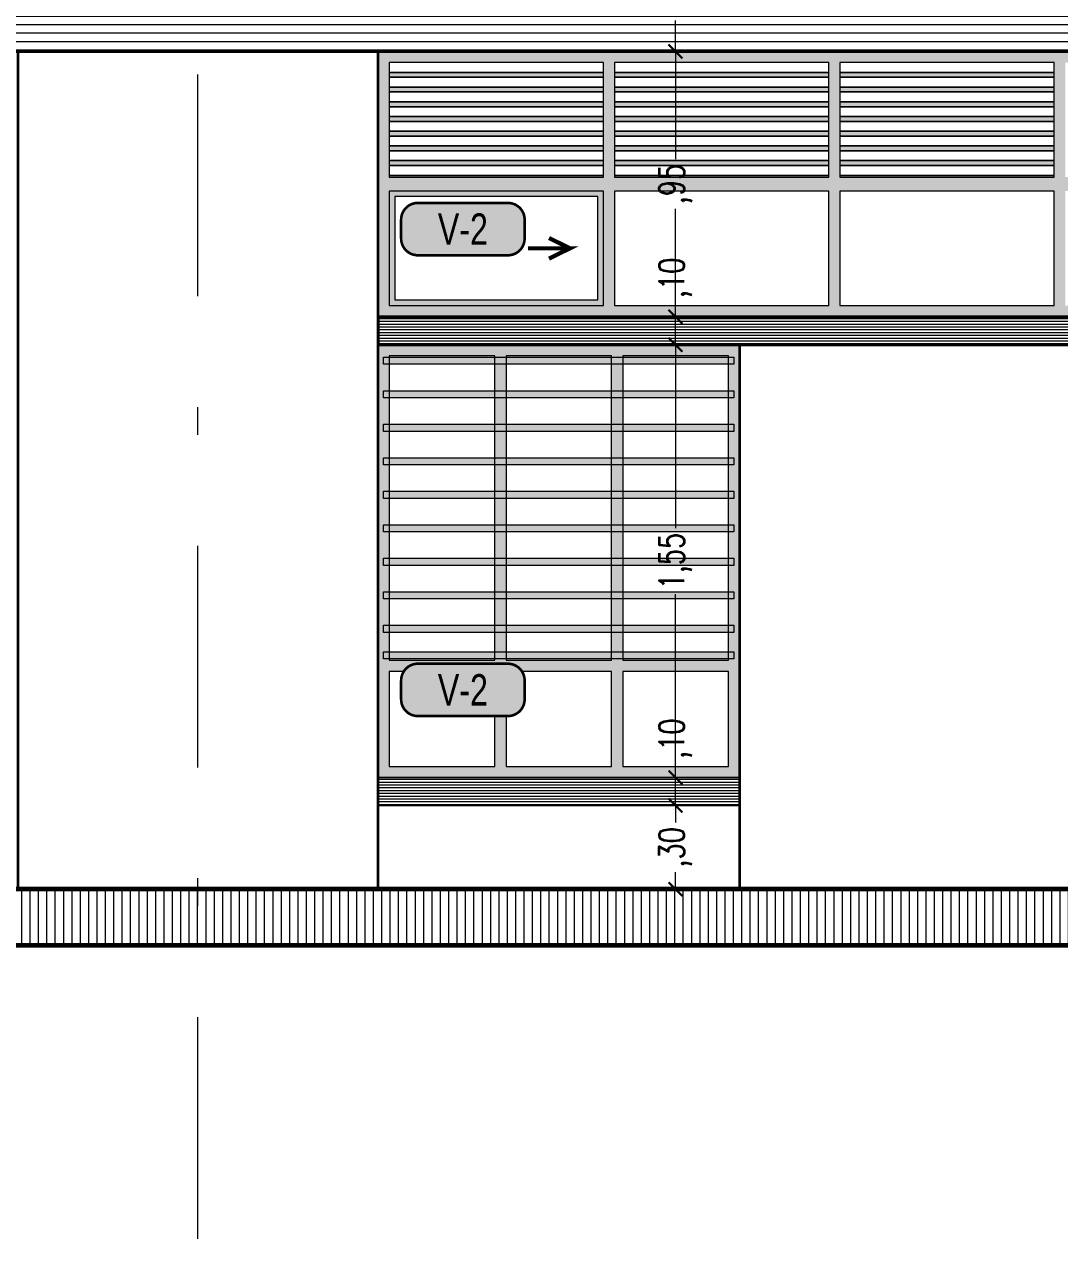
# Model space of a CAD drawing. Header units: millimetres. Extents: x 216 to 2687, y 57 to 1099.
# Drawn here: x 269.91 to 273.62, y 57.384 to 61.733 of the extents above; entities that cross this region are included whole.
import ezdxf
from ezdxf.enums import TextEntityAlignment as Align

# ---------------------------------------------------------------- set-up
doc = ezdxf.new("R2010")
doc.units = ezdxf.units.MM
doc.header["$LTSCALE"] = 0.5
doc.set_wipeout_variables(frame=1)
doc.header["$PDMODE"] = 35
doc.linetypes.add('DASHDOT2', pattern=[12.7, 6.35, -3.175, 0, -3.175])
for name, color, linetype, lineweight in [('A-COTAS', 7, 'Continuous', 9), ('A-EJES', 7, 'DASHDOT2', 9), ('A-PLAN', 7, 'Continuous', 60), ('A-PLAN-1', 2, 'Continuous', 35), ('A-PLAN-3', 146, 'Continuous', 5), ('A-PLAN-ACHU1', 105, 'Continuous', 9), ('A-PLAN-ACHU2', 146, 'Continuous', 0), ('A-PLAN-ACHU3', 250, 'Continuous', 0), ('A-TEXT-VENT', 2, 'Continuous', 9), ('A-VENT', 1, 'Continuous', 15), ('A-WIPEOUT', 255, 'Continuous', 0)]:
    doc.layers.add(name, color=color, linetype=linetype, lineweight=lineweight)
doc.styles.add('Cotas', font='romans.shx', dxfattribs={"width": 0.75})
doc.styles.add('ING_50', font='swisscl.ttf', dxfattribs={"height": 0.08})
doc.dimstyles.new("1-25'", dxfattribs={"dimtxt": 0.075, "dimasz": 0.05, "dimexe": 0.015, "dimexo": 0, "dimgap": 0.02, "dimtad": 0, "dimzin": 4, "dimtxsty": 'Cotas', "dimblk": 'ARCHTICK', "dimcen": 0.09, "dimclrd": 142, "dimclre": 2, "dimclrt": 2, "dimadec": 0, "dimazin": 0, "dimtfac": 1, "dimtmove": 0, "dimatfit": 3, "dimfxl": 0.1, "dimlwd": 13, "dimlwe": 9, "dimarcsym": 2})

# ---------------------------------------------------------------- blocks, each defined once
blk = doc.blocks.new('_ArchTick')
at = {"color": 0, "linetype": 'ByBlock', "const_width": 0.15}
blk.add_lwpolyline([(-0.5, -0.5), (0.5, 0.5)], dxfattribs=at)
blk = doc.blocks.new('*D433')
at = {"layer": 'A-COTAS', "color": 2, "linetype": 'DASHDOT2', "lineweight": 9, "transparency": 16777216}
for p, q in [((272.4726, 58.9354), (272.2281, 58.9354)), ((272.4726, 58.6354), (272.2281, 58.6354))]:
    blk.add_line(p, q, dxfattribs=at)
at = {"layer": 'A-COTAS', "color": 142, "linetype": 'Continuous', "lineweight": 13, "transparency": 16777216}
for p, q in [((272.2431, 58.9354), (272.2431, 58.8745)), ((272.2431, 58.6354), (272.2431, 58.6963))]:
    blk.add_line(p, q, dxfattribs=at)
at = {"layer": 'DEFPOINTS', "color": 0, "transparency": 16777216}
for p in [(272.2431, 58.9354), (272.4726, 58.9354), (272.4726, 58.6354)]:
    blk.add_point(p, dxfattribs=at)
at = {"layer": 'A-COTAS', "color": 142, "lineweight": 13, "transparency": 16777216, "xscale": 0.05, "yscale": 0.05, "zscale": 0.05}
for p, rotation in [((272.2431, 58.9354), 90), ((272.2431, 58.6354), 270)]:
    blk.add_blockref('_ArchTick', p, dxfattribs=dict(at, rotation=rotation))
at = {"layer": 'A-COTAS', "color": 2, "transparency": 16777216, "insert": (272.2431, 58.7854), "char_height": 0.09, "attachment_point": 5, "rotation": 90, "style": 'Cotas'}
blk.add_mtext(',30', dxfattribs=at)
blk = doc.blocks.new('*D434')
at = {"layer": 'A-COTAS', "color": 142, "linetype": 'Continuous', "lineweight": 13, "transparency": 16777216}
for p, q in [((272.2431, 59.0354), (272.2431, 59.0854)), ((272.2431, 58.9354), (272.2431, 59.0354))]:
    blk.add_line(p, q, dxfattribs=at)
at = {"layer": 'A-COTAS', "color": 2, "linetype": 'DASHDOT2', "lineweight": 9, "transparency": 16777216}
for p, q in [((272.2431, 59.0354), (272.2281, 59.0354)), ((272.4726, 58.9354), (272.2281, 58.9354))]:
    blk.add_line(p, q, dxfattribs=at)
at = {"layer": 'DEFPOINTS', "color": 0, "transparency": 16777216}
for p in [(272.2431, 59.0354), (272.2431, 59.0354), (272.4726, 58.9354)]:
    blk.add_point(p, dxfattribs=at)
at = {"layer": 'A-COTAS', "color": 142, "lineweight": 13, "transparency": 16777216, "xscale": 0.05, "yscale": 0.05, "zscale": 0.05}
for p, rotation in [((272.2431, 59.0354), 90), ((272.2431, 58.9354), 270)]:
    blk.add_blockref('_ArchTick', p, dxfattribs=dict(at, rotation=rotation))
at = {"layer": 'A-COTAS', "color": 2, "transparency": 16777216, "insert": (272.2431, 59.1745), "char_height": 0.09, "attachment_point": 5, "rotation": 90, "style": 'Cotas'}
blk.add_mtext(',10', dxfattribs=at)
blk = doc.blocks.new('*D435')
at = {"layer": 'A-COTAS', "color": 2, "linetype": 'DASHDOT2', "lineweight": 9, "transparency": 16777216}
for p, q in [((272.2431, 60.5854), (272.2281, 60.5854)), ((272.2431, 59.0354), (272.2281, 59.0354))]:
    blk.add_line(p, q, dxfattribs=at)
at = {"layer": 'A-COTAS', "color": 142, "linetype": 'Continuous', "lineweight": 13, "transparency": 16777216}
for p, q in [((272.2431, 60.5854), (272.2431, 59.9285)), ((272.2431, 59.0354), (272.2431, 59.6924))]:
    blk.add_line(p, q, dxfattribs=at)
at = {"layer": 'DEFPOINTS', "color": 0, "transparency": 16777216}
for p in [(272.2431, 60.5854), (272.2431, 60.5854), (272.2431, 59.0354)]:
    blk.add_point(p, dxfattribs=at)
at = {"layer": 'A-COTAS', "color": 142, "lineweight": 13, "transparency": 16777216, "xscale": 0.05, "yscale": 0.05, "zscale": 0.05}
for p, rotation in [((272.2431, 60.5854), 90), ((272.2431, 59.0354), 270)]:
    blk.add_blockref('_ArchTick', p, dxfattribs=dict(at, rotation=rotation))
at = {"layer": 'A-COTAS', "color": 2, "transparency": 16777216, "insert": (272.2431, 59.8104), "char_height": 0.09, "attachment_point": 5, "rotation": 90, "style": 'Cotas'}
blk.add_mtext('1,55', dxfattribs=at)
blk = doc.blocks.new('*D436')
at = {"layer": 'A-COTAS', "color": 142, "linetype": 'Continuous', "lineweight": 13, "transparency": 16777216}
for p, q in [((272.2431, 60.6854), (272.2431, 60.7354)), ((272.2431, 60.5854), (272.2431, 60.6854))]:
    blk.add_line(p, q, dxfattribs=at)
at = {"layer": 'A-COTAS', "color": 2, "linetype": 'DASHDOT2', "lineweight": 9, "transparency": 16777216}
for p, q in [((272.2431, 60.6854), (272.2281, 60.6854)), ((272.2431, 60.5854), (272.2281, 60.5854))]:
    blk.add_line(p, q, dxfattribs=at)
at = {"layer": 'DEFPOINTS', "color": 0, "transparency": 16777216}
for p in [(272.2431, 60.6854), (272.2431, 60.6854), (272.2431, 60.5854)]:
    blk.add_point(p, dxfattribs=at)
at = {"layer": 'A-COTAS', "color": 142, "lineweight": 13, "transparency": 16777216, "xscale": 0.05, "yscale": 0.05, "zscale": 0.05}
for p, rotation in [((272.2431, 60.6854), 90), ((272.2431, 60.5854), 270)]:
    blk.add_blockref('_ArchTick', p, dxfattribs=dict(at, rotation=rotation))
at = {"layer": 'A-COTAS', "color": 2, "transparency": 16777216, "insert": (272.2431, 60.8245), "char_height": 0.09, "attachment_point": 5, "rotation": 90, "style": 'Cotas'}
blk.add_mtext(',10', dxfattribs=at)
blk = doc.blocks.new('*D437')
at = {"layer": 'A-COTAS', "color": 2, "linetype": 'DASHDOT2', "lineweight": 9, "transparency": 16777216}
for p, q in [((272.2431, 61.6354), (272.2281, 61.6354)), ((272.2431, 60.6854), (272.2281, 60.6854))]:
    blk.add_line(p, q, dxfattribs=at)
at = {"layer": 'A-COTAS', "color": 142, "linetype": 'Continuous', "lineweight": 13, "transparency": 16777216}
for p, q in [((272.2431, 61.6354), (272.2431, 61.2495)), ((272.2431, 60.6854), (272.2431, 61.0713))]:
    blk.add_line(p, q, dxfattribs=at)
at = {"layer": 'DEFPOINTS', "color": 0, "transparency": 16777216}
for p in [(272.2431, 61.6354), (272.2431, 61.6354), (272.2431, 60.6854)]:
    blk.add_point(p, dxfattribs=at)
at = {"layer": 'A-COTAS', "color": 142, "lineweight": 13, "transparency": 16777216, "xscale": 0.05, "yscale": 0.05, "zscale": 0.05}
for p, rotation in [((272.2431, 61.6354), 90), ((272.2431, 60.6854), 270)]:
    blk.add_blockref('_ArchTick', p, dxfattribs=dict(at, rotation=rotation))
at = {"layer": 'A-COTAS', "color": 2, "transparency": 16777216, "insert": (272.2431, 61.1604), "char_height": 0.09, "attachment_point": 5, "rotation": 90, "style": 'Cotas'}
blk.add_mtext(',95', dxfattribs=at)
blk = doc.blocks.new('*D438')
at = {"layer": 'A-COTAS', "color": 2, "linetype": 'DASHDOT2', "lineweight": 9, "transparency": 16777216}
for p, q in [((272.2431, 62.0354), (272.2281, 62.0354)), ((272.2431, 61.6354), (272.2281, 61.6354))]:
    blk.add_line(p, q, dxfattribs=at)
at = {"layer": 'A-COTAS', "color": 142, "linetype": 'Continuous', "lineweight": 13, "transparency": 16777216}
for p, q in [((272.2431, 62.0354), (272.2431, 61.9245)), ((272.2431, 61.6354), (272.2431, 61.7463))]:
    blk.add_line(p, q, dxfattribs=at)
at = {"layer": 'DEFPOINTS', "color": 0, "transparency": 16777216}
for p in [(272.2431, 62.0354), (272.2431, 62.0354), (272.2431, 61.6354)]:
    blk.add_point(p, dxfattribs=at)
at = {"layer": 'A-COTAS', "color": 142, "lineweight": 13, "transparency": 16777216, "xscale": 0.05, "yscale": 0.05, "zscale": 0.05}
for p, rotation in [((272.2431, 62.0354), 90), ((272.2431, 61.6354), 270)]:
    blk.add_blockref('_ArchTick', p, dxfattribs=dict(at, rotation=rotation))
at = {"layer": 'A-COTAS', "color": 2, "transparency": 16777216, "insert": (272.2431, 61.8354), "char_height": 0.09, "attachment_point": 5, "rotation": 90, "style": 'Cotas'}
blk.add_mtext(',40', dxfattribs=at)

msp = doc.modelspace()

# ---------------------------------------------------------------- hatches: boundary and pattern name
at = {"layer": 'A-PLAN-ACHU1', "transparency": 33554687}
h = msp.add_hatch(color=256, dxfattribs=at)
h.dxf.hatch_style = 1
h.set_gradient(color1=(91, 91, 91), color2=(214, 214, 214), tint=1, name='HEMISPHERICAL')
h.paths.add_polyline_path([(276.062, 61.6354), (271.1776, 61.6354), (271.1776, 60.6854), (276.062, 60.6854)])
h.paths.add_polyline_path([(272.8324, 61.5954), (273.5998, 61.5954), (273.5998, 61.1854), (272.8324, 61.1854)], flags=16)
h.paths.add_polyline_path([(272.7924, 61.1854), (272.025, 61.1854), (272.025, 61.5954), (272.7924, 61.5954)], flags=16)
h.paths.add_polyline_path([(272.8324, 61.1354), (273.5998, 61.1354), (273.5998, 60.7254), (272.8324, 60.7254)], flags=16)
h.paths.add_polyline_path([(272.7924, 61.1354), (272.7924, 60.7254), (272.025, 60.7254), (272.025, 61.1354)], flags=16)
h.paths.add_polyline_path([(273.6398, 61.5954), (274.4072, 61.5954), (274.4072, 61.1854), (273.6398, 61.1854)], flags=16)
h.paths.add_polyline_path([(271.985, 61.1854), (271.2176, 61.1854), (271.2176, 61.5954), (271.985, 61.5954)], flags=16)
h.paths.add_polyline_path([(273.6398, 61.1354), (274.4072, 61.1354), (274.4072, 60.7254), (273.6398, 60.7254)], flags=16)
h.paths.add_polyline_path([(271.985, 61.1354), (271.985, 60.7254), (271.2176, 60.7254), (271.2176, 61.1354)], flags=16)
h.paths.add_polyline_path([(274.4472, 61.5954), (275.2146, 61.5954), (275.2146, 61.1854), (274.4472, 61.1854)], flags=16)
h.paths.add_polyline_path([(274.4472, 61.1354), (275.2146, 61.1354), (275.2146, 60.7254), (274.4472, 60.7254)], flags=16)
h.paths.add_polyline_path([(275.2546, 61.5954), (276.022, 61.5954), (276.022, 61.1854), (275.2546, 61.1854)], flags=16)
h.paths.add_polyline_path([(275.2546, 61.1354), (276.022, 61.1354), (276.022, 60.7254), (275.2546, 60.7254)], flags=16)
h = msp.add_hatch(color=256, dxfattribs=at)
h.dxf.hatch_style = 1
h.set_gradient(color1=(91, 91, 91), color2=(214, 214, 214), rotation=90, tint=1, name='CYLINDER')
h.paths.add_polyline_path([(271.985, 61.56), (271.2176, 61.56), (271.2176, 61.5428), (271.985, 61.5428)])
h = msp.add_hatch(color=256, dxfattribs=at)
h.dxf.hatch_style = 1
h.set_gradient(color1=(91, 91, 91), color2=(214, 214, 214), rotation=90, tint=1, name='CYLINDER')
h.paths.add_polyline_path([(272.7924, 61.56), (272.025, 61.56), (272.025, 61.5428), (272.7924, 61.5428)])
h = msp.add_hatch(color=256, dxfattribs=at)
h.dxf.hatch_style = 1
h.set_gradient(color1=(91, 91, 91), color2=(214, 214, 214), rotation=90, tint=1, name='CYLINDER')
h.paths.add_polyline_path([(273.5998, 61.56), (272.8324, 61.56), (272.8324, 61.5428), (273.5998, 61.5428)])
h = msp.add_hatch(color=256, dxfattribs=at)
h.dxf.hatch_style = 1
h.set_gradient(color1=(91, 91, 91), color2=(214, 214, 214), rotation=90, tint=1, name='CYLINDER')
h.paths.add_polyline_path([(271.985, 61.5073), (271.2176, 61.5073), (271.2176, 61.4902), (271.985, 61.4902)])
h = msp.add_hatch(color=256, dxfattribs=at)
h.dxf.hatch_style = 1
h.set_gradient(color1=(91, 91, 91), color2=(214, 214, 214), rotation=90, tint=1, name='CYLINDER')
h.paths.add_polyline_path([(272.7924, 61.5073), (272.025, 61.5073), (272.025, 61.4902), (272.7924, 61.4902)])
h = msp.add_hatch(color=256, dxfattribs=at)
h.dxf.hatch_style = 1
h.set_gradient(color1=(91, 91, 91), color2=(214, 214, 214), rotation=90, tint=1, name='CYLINDER')
h.paths.add_polyline_path([(273.5998, 61.5073), (272.8324, 61.5073), (272.8324, 61.4902), (273.5998, 61.4902)])
h = msp.add_hatch(color=256, dxfattribs=at)
h.dxf.hatch_style = 1
h.set_gradient(color1=(91, 91, 91), color2=(214, 214, 214), rotation=90, tint=1, name='CYLINDER')
h.paths.add_polyline_path([(271.985, 61.4547), (271.2176, 61.4547), (271.2176, 61.4376), (271.985, 61.4376)])
h = msp.add_hatch(color=256, dxfattribs=at)
h.dxf.hatch_style = 1
h.set_gradient(color1=(91, 91, 91), color2=(214, 214, 214), rotation=90, tint=1, name='CYLINDER')
h.paths.add_polyline_path([(272.7924, 61.4547), (272.025, 61.4547), (272.025, 61.4376), (272.7924, 61.4376)])
h = msp.add_hatch(color=256, dxfattribs=at)
h.dxf.hatch_style = 1
h.set_gradient(color1=(91, 91, 91), color2=(214, 214, 214), rotation=90, tint=1, name='CYLINDER')
h.paths.add_polyline_path([(273.5998, 61.4547), (272.8324, 61.4547), (272.8324, 61.4376), (273.5998, 61.4376)])
h = msp.add_hatch(color=256, dxfattribs=at)
h.dxf.hatch_style = 1
h.set_gradient(color1=(91, 91, 91), color2=(214, 214, 214), rotation=90, tint=1, name='CYLINDER')
h.paths.add_polyline_path([(271.985, 61.4021), (271.2176, 61.4021), (271.2176, 61.385), (271.985, 61.385)])
h = msp.add_hatch(color=256, dxfattribs=at)
h.dxf.hatch_style = 1
h.set_gradient(color1=(91, 91, 91), color2=(214, 214, 214), rotation=90, tint=1, name='CYLINDER')
h.paths.add_polyline_path([(272.7924, 61.4021), (272.025, 61.4021), (272.025, 61.385), (272.7924, 61.385)])
h = msp.add_hatch(color=256, dxfattribs=at)
h.dxf.hatch_style = 1
h.set_gradient(color1=(91, 91, 91), color2=(214, 214, 214), rotation=90, tint=1, name='CYLINDER')
h.paths.add_polyline_path([(273.5998, 61.4021), (272.8324, 61.4021), (272.8324, 61.385), (273.5998, 61.385)])
h = msp.add_hatch(color=256, dxfattribs=at)
h.dxf.hatch_style = 1
h.set_gradient(color1=(91, 91, 91), color2=(214, 214, 214), rotation=90, tint=1, name='CYLINDER')
h.paths.add_polyline_path([(271.985, 61.3495), (271.2176, 61.3495), (271.2176, 61.3324), (271.985, 61.3324)])
h = msp.add_hatch(color=256, dxfattribs=at)
h.dxf.hatch_style = 1
h.set_gradient(color1=(91, 91, 91), color2=(214, 214, 214), rotation=90, tint=1, name='CYLINDER')
h.paths.add_polyline_path([(272.7924, 61.3495), (272.025, 61.3495), (272.025, 61.3324), (272.7924, 61.3324)])
h = msp.add_hatch(color=256, dxfattribs=at)
h.dxf.hatch_style = 1
h.set_gradient(color1=(91, 91, 91), color2=(214, 214, 214), rotation=90, tint=1, name='CYLINDER')
h.paths.add_polyline_path([(273.5998, 61.3495), (272.8324, 61.3495), (272.8324, 61.3324), (273.5998, 61.3324)])
h = msp.add_hatch(color=256, dxfattribs=at)
h.dxf.hatch_style = 1
h.set_gradient(color1=(91, 91, 91), color2=(214, 214, 214), rotation=90, tint=1, name='CYLINDER')
h.paths.add_polyline_path([(271.985, 61.2969), (271.2176, 61.2969), (271.2176, 61.2798), (271.985, 61.2798)])
h = msp.add_hatch(color=256, dxfattribs=at)
h.dxf.hatch_style = 1
h.set_gradient(color1=(91, 91, 91), color2=(214, 214, 214), rotation=90, tint=1, name='CYLINDER')
h.paths.add_polyline_path([(272.7924, 61.2969), (272.025, 61.2969), (272.025, 61.2798), (272.7924, 61.2798)])
h = msp.add_hatch(color=256, dxfattribs=at)
h.dxf.hatch_style = 1
h.set_gradient(color1=(91, 91, 91), color2=(214, 214, 214), rotation=90, tint=1, name='CYLINDER')
h.paths.add_polyline_path([(273.5998, 61.2969), (272.8324, 61.2969), (272.8324, 61.2798), (273.5998, 61.2798)])
h = msp.add_hatch(color=256, dxfattribs=at)
h.dxf.hatch_style = 1
h.set_gradient(color1=(91, 91, 91), color2=(214, 214, 214), rotation=90, tint=1, name='CYLINDER')
h.paths.add_polyline_path([(271.985, 61.2443), (271.2176, 61.2443), (271.2176, 61.2272), (271.985, 61.2272)])
h = msp.add_hatch(color=256, dxfattribs=at)
h.dxf.hatch_style = 1
h.set_gradient(color1=(91, 91, 91), color2=(214, 214, 214), rotation=90, tint=1, name='CYLINDER')
h.paths.add_polyline_path([(272.7924, 61.2443), (272.025, 61.2443), (272.025, 61.2272), (272.7924, 61.2272)])
h = msp.add_hatch(color=256, dxfattribs=at)
h.dxf.hatch_style = 1
h.set_gradient(color1=(91, 91, 91), color2=(214, 214, 214), rotation=90, tint=1, name='CYLINDER')
h.paths.add_polyline_path([(273.5998, 61.2443), (272.8324, 61.2443), (272.8324, 61.2272), (273.5998, 61.2272)])
h = msp.add_hatch(color=256, dxfattribs=at)
h.dxf.hatch_style = 1
h.set_gradient(color1=(91, 91, 91), color2=(214, 214, 214), rotation=90, tint=1, name='CYLINDER')
h.paths.add_polyline_path([(271.985, 61.1917), (271.2176, 61.1917), (271.2176, 61.1854), (271.985, 61.1854)])
h = msp.add_hatch(color=256, dxfattribs=at)
h.dxf.hatch_style = 1
h.set_gradient(color1=(91, 91, 91), color2=(214, 214, 214), rotation=90, tint=1, name='CYLINDER')
h.paths.add_polyline_path([(272.7924, 61.1917), (272.025, 61.1917), (272.025, 61.1854), (272.7924, 61.1854)])
h = msp.add_hatch(color=256, dxfattribs=at)
h.dxf.hatch_style = 1
h.set_gradient(color1=(91, 91, 91), color2=(214, 214, 214), rotation=90, tint=1, name='CYLINDER')
h.paths.add_polyline_path([(273.5998, 61.1917), (272.8324, 61.1917), (272.8324, 61.1854), (273.5998, 61.1854)])
h = msp.add_hatch(color=256, dxfattribs=at)
h.dxf.hatch_style = 1
h.set_gradient(color1=(91, 91, 91), color2=(214, 214, 214), tint=1, name='HEMISPHERICAL')
h.paths.add_polyline_path([(271.985, 61.1354), (271.2176, 61.1354), (271.2176, 60.7254), (271.985, 60.7254)])
h.paths.add_polyline_path([(271.965, 60.7454), (271.2376, 60.7454), (271.2376, 61.1154), (271.965, 61.1154)], flags=16)
at = {"layer": 'A-PLAN-ACHU1'}
h = msp.add_hatch(color=256, dxfattribs=at)
h.dxf.hatch_style = 1
h.set_gradient(color1=(91, 91, 91), color2=(173, 173, 173), tint=1)
h.paths.add_polyline_path([(271.1776, 60.5854), (271.1776, 59.0354), (272.4726, 59.0354), (272.4726, 60.5854)])
h.paths.add_polyline_path([(272.0143, 60.5454), (272.0143, 59.4554), (271.636, 59.4554), (271.636, 60.5454)], flags=16)
h.paths.add_polyline_path([(272.0543, 60.5454), (272.4326, 60.5454), (272.4326, 59.4554), (272.0543, 59.4554)], flags=16)
h.paths.add_polyline_path([(271.596, 60.5454), (271.596, 59.4554), (271.2176, 59.4554), (271.2176, 60.5454)], flags=16)
h.paths.add_polyline_path([(272.0143, 59.4154), (272.0143, 59.0754), (271.636, 59.0754), (271.636, 59.4154)], flags=16)
h.paths.add_polyline_path([(272.0543, 59.4154), (272.4326, 59.4154), (272.4326, 59.0754), (272.0543, 59.0754)], flags=16)
h.paths.add_polyline_path([(271.596, 59.4154), (271.596, 59.0754), (271.2176, 59.0754), (271.2176, 59.4154)], flags=16)
at = {"layer": 'A-PLAN-ACHU2'}
h = msp.add_hatch(color=256, dxfattribs=at)
h.dxf.hatch_style = 1
h.set_gradient(color1=(204, 102, 178), tint=1, name='CURVED')
h.paths.add_polyline_path([(271.1976, 60.5404), (272.4526, 60.5404), (272.4526, 60.515), (271.1976, 60.515)])
h = msp.add_hatch(color=256, dxfattribs=at)
h.dxf.hatch_style = 1
h.set_gradient(color1=(204, 102, 178), tint=1, name='CURVED')
h.paths.add_polyline_path([(271.1976, 60.4204), (272.4526, 60.4204), (272.4526, 60.395), (271.1976, 60.395)])
h = msp.add_hatch(color=256, dxfattribs=at)
h.dxf.hatch_style = 1
h.set_gradient(color1=(204, 102, 178), tint=1, name='CURVED')
h.paths.add_polyline_path([(271.1976, 60.3004), (272.4526, 60.3004), (272.4526, 60.275), (271.1976, 60.275)])
h = msp.add_hatch(color=256, dxfattribs=at)
h.dxf.hatch_style = 1
h.set_gradient(color1=(204, 102, 178), tint=1, name='CURVED')
h.paths.add_polyline_path([(271.1976, 60.1804), (272.4526, 60.1804), (272.4526, 60.155), (271.1976, 60.155)])
h = msp.add_hatch(color=256, dxfattribs=at)
h.dxf.hatch_style = 1
h.set_gradient(color1=(204, 102, 178), tint=1, name='CURVED')
h.paths.add_polyline_path([(271.1976, 60.0604), (272.4526, 60.0604), (272.4526, 60.035), (271.1976, 60.035)])
h = msp.add_hatch(color=256, dxfattribs=at)
h.dxf.hatch_style = 1
h.set_gradient(color1=(204, 102, 178), tint=1, name='CURVED')
h.paths.add_polyline_path([(271.1976, 59.9404), (272.4526, 59.9404), (272.4526, 59.915), (271.1976, 59.915)])
h = msp.add_hatch(color=256, dxfattribs=at)
h.dxf.hatch_style = 1
h.set_gradient(color1=(204, 102, 178), tint=1, name='CURVED')
h.paths.add_polyline_path([(271.1976, 59.8204), (272.4526, 59.8204), (272.4526, 59.795), (271.1976, 59.795)])
h = msp.add_hatch(color=256, dxfattribs=at)
h.dxf.hatch_style = 1
h.set_gradient(color1=(204, 102, 178), tint=1, name='CURVED')
h.paths.add_polyline_path([(271.1976, 59.7004), (272.4526, 59.7004), (272.4526, 59.675), (271.1976, 59.675)])
h = msp.add_hatch(color=256, dxfattribs=at)
h.dxf.hatch_style = 1
h.set_gradient(color1=(204, 102, 178), tint=1, name='CURVED')
h.paths.add_polyline_path([(271.1976, 59.5804), (272.4526, 59.5804), (272.4526, 59.555), (271.1976, 59.555)])
at = {"layer": 'A-PLAN-ACHU3'}
h = msp.add_hatch(dxfattribs=at)
h.set_pattern_fill('_USER', color=256, scale=0.03, pattern_type=0)
h.set_pattern_definition([(0, (-2414.348867, -998.31859), (0, 0.03), [])])
h.paths.add_polyline_path([(257.582, 61.6354), (277.782, 61.6354), (277.782, 62.0354), (257.582, 62.0354)])
h = msp.add_hatch(dxfattribs=at)
h.set_pattern_fill('_USER', color=251, scale=0.01, pattern_type=0)
h.set_pattern_definition([(0, (-2400.060728, -1054.62076), (0, 0.01), [])])
h.paths.add_polyline_path([(276.062, 60.5854), (276.062, 60.6854), (271.1776, 60.6854), (271.1776, 60.5854)])
h = msp.add_hatch(dxfattribs=at)
h.set_pattern_fill('_USER', color=252, scale=0.01, pattern_type=0)
h.set_pattern_definition([(0, (-2399.602226, -1054.47076), (0, 0.01), [])])
h.paths.add_polyline_path([(271.1776, 58.9354), (271.1776, 59.0354), (272.4726, 59.0354), (272.4726, 58.9354)])
h = msp.add_hatch(dxfattribs=at)
h.set_pattern_fill('_USER', color=256, scale=0.03, angle=90, pattern_type=0)
h.set_pattern_definition([(90, (-2414.348867, -998.31859), (-0.03, 2e-18), [])])
h.paths.add_polyline_path([(261.132, 58.6354), (261.132, 58.4354), (276.982, 58.4354), (276.982, 58.6354)])

# ---------------------------------------------------------------- linework, layer by layer
at = {"layer": 'A-EJES', "ltscale": 0.25}
msp.add_line((270.532, 57.384), (270.532, 63.925), dxfattribs=at)
at = {"layer": 'A-PLAN'}
msp.add_lwpolyline([(261.132, 58.6354), (261.132, 58.4354), (276.982, 58.4354), (276.982, 58.6354)], close=True, dxfattribs=at)
at = {"layer": 'A-PLAN-1'}
for points in [[(257.582, 61.6354), (277.782, 61.6354), (277.782, 62.0354), (257.582, 62.0354)], [(269.8864, 58.6354), (271.1776, 58.6354), (271.1776, 61.6354), (269.8864, 61.6354)], [(276.062, 60.5854), (276.062, 60.6854), (271.1776, 60.6854), (271.1776, 60.5854)], [(272.4726, 58.6354), (274.767, 58.6354), (274.767, 60.5854), (272.4726, 60.5854)]]:
    msp.add_lwpolyline(points, close=True, dxfattribs=at)
at = {"layer": 'A-PLAN-3'}
for points in [[(271.1776, 58.9354), (271.1776, 59.0354), (272.4726, 59.0354), (272.4726, 58.9354)], [(271.1776, 58.9354), (272.4726, 58.9354), (272.4726, 58.6354), (271.1776, 58.6354)]]:
    msp.add_lwpolyline(points, close=True, dxfattribs=at)
at = {"layer": 'A-PLAN-ACHU1'}
for points in [[(271.985, 61.5954), (271.2176, 61.5954), (271.2176, 61.56), (271.985, 61.56)], [(272.7924, 61.5954), (272.025, 61.5954), (272.025, 61.56), (272.7924, 61.56)], [(273.5998, 61.5954), (272.8324, 61.5954), (272.8324, 61.56), (273.5998, 61.56)], [(271.985, 61.56), (271.2176, 61.56), (271.2176, 61.5428), (271.985, 61.5428)], [(271.985, 61.5428), (271.2176, 61.5428), (271.2176, 61.5073), (271.985, 61.5073)], [(272.7924, 61.56), (272.025, 61.56), (272.025, 61.5428), (272.7924, 61.5428)], [(272.7924, 61.5428), (272.025, 61.5428), (272.025, 61.5073), (272.7924, 61.5073)], [(273.5998, 61.56), (272.8324, 61.56), (272.8324, 61.5428), (273.5998, 61.5428)], [(273.5998, 61.5428), (272.8324, 61.5428), (272.8324, 61.5073), (273.5998, 61.5073)], [(271.985, 61.5073), (271.2176, 61.5073), (271.2176, 61.4902), (271.985, 61.4902)], [(271.985, 61.4902), (271.2176, 61.4902), (271.2176, 61.4547), (271.985, 61.4547)], [(272.7924, 61.5073), (272.025, 61.5073), (272.025, 61.4902), (272.7924, 61.4902)], [(272.7924, 61.4902), (272.025, 61.4902), (272.025, 61.4547), (272.7924, 61.4547)], [(273.5998, 61.5073), (272.8324, 61.5073), (272.8324, 61.4902), (273.5998, 61.4902)], [(273.5998, 61.4902), (272.8324, 61.4902), (272.8324, 61.4547), (273.5998, 61.4547)], [(271.985, 61.4547), (271.2176, 61.4547), (271.2176, 61.4376), (271.985, 61.4376)], [(272.7924, 61.4547), (272.025, 61.4547), (272.025, 61.4376), (272.7924, 61.4376)], [(273.5998, 61.4547), (272.8324, 61.4547), (272.8324, 61.4376), (273.5998, 61.4376)], [(271.985, 61.4376), (271.2176, 61.4376), (271.2176, 61.4021), (271.985, 61.4021)], [(272.7924, 61.4376), (272.025, 61.4376), (272.025, 61.4021), (272.7924, 61.4021)], [(273.5998, 61.4376), (272.8324, 61.4376), (272.8324, 61.4021), (273.5998, 61.4021)], [(271.985, 61.4021), (271.2176, 61.4021), (271.2176, 61.385), (271.985, 61.385)], [(271.985, 61.385), (271.2176, 61.385), (271.2176, 61.3495), (271.985, 61.3495)], [(272.7924, 61.4021), (272.025, 61.4021), (272.025, 61.385), (272.7924, 61.385)], [(272.7924, 61.385), (272.025, 61.385), (272.025, 61.3495), (272.7924, 61.3495)], [(273.5998, 61.4021), (272.8324, 61.4021), (272.8324, 61.385), (273.5998, 61.385)], [(273.5998, 61.385), (272.8324, 61.385), (272.8324, 61.3495), (273.5998, 61.3495)], [(271.985, 61.3495), (271.2176, 61.3495), (271.2176, 61.3324), (271.985, 61.3324)], [(271.985, 61.3324), (271.2176, 61.3324), (271.2176, 61.2969), (271.985, 61.2969)], [(272.7924, 61.3495), (272.025, 61.3495), (272.025, 61.3324), (272.7924, 61.3324)], [(272.7924, 61.3324), (272.025, 61.3324), (272.025, 61.2969), (272.7924, 61.2969)], [(273.5998, 61.3495), (272.8324, 61.3495), (272.8324, 61.3324), (273.5998, 61.3324)], [(273.5998, 61.3324), (272.8324, 61.3324), (272.8324, 61.2969), (273.5998, 61.2969)], [(271.985, 61.2969), (271.2176, 61.2969), (271.2176, 61.2798), (271.985, 61.2798)], [(271.985, 61.2798), (271.2176, 61.2798), (271.2176, 61.2443), (271.985, 61.2443)], [(272.7924, 61.2969), (272.025, 61.2969), (272.025, 61.2798), (272.7924, 61.2798)], [(272.7924, 61.2798), (272.025, 61.2798), (272.025, 61.2443), (272.7924, 61.2443)], [(273.5998, 61.2969), (272.8324, 61.2969), (272.8324, 61.2798), (273.5998, 61.2798)], [(273.5998, 61.2798), (272.8324, 61.2798), (272.8324, 61.2443), (273.5998, 61.2443)], [(271.985, 61.2443), (271.2176, 61.2443), (271.2176, 61.2272), (271.985, 61.2272)], [(272.7924, 61.2443), (272.025, 61.2443), (272.025, 61.2272), (272.7924, 61.2272)], [(273.5998, 61.2443), (272.8324, 61.2443), (272.8324, 61.2272), (273.5998, 61.2272)], [(271.985, 61.2272), (271.2176, 61.2272), (271.2176, 61.1917), (271.985, 61.1917)], [(271.985, 61.1917), (271.2176, 61.1917), (271.2176, 61.1854), (271.985, 61.1854)], [(272.7924, 61.2272), (272.025, 61.2272), (272.025, 61.1917), (272.7924, 61.1917)], [(272.7924, 61.1917), (272.025, 61.1917), (272.025, 61.1854), (272.7924, 61.1854)], [(273.5998, 61.2272), (272.8324, 61.2272), (272.8324, 61.1917), (273.5998, 61.1917)], [(273.5998, 61.1917), (272.8324, 61.1917), (272.8324, 61.1854), (273.5998, 61.1854)]]:
    msp.add_lwpolyline(points, close=True, dxfattribs=at)
at = {"layer": 'A-VENT'}
for points in [[(271.1776, 61.6354), (276.062, 61.6354), (276.062, 60.6854), (271.1776, 60.6854)], [(271.985, 61.5954), (271.2176, 61.5954), (271.2176, 61.1854), (271.985, 61.1854)], [(272.7924, 61.5954), (272.025, 61.5954), (272.025, 61.1854), (272.7924, 61.1854)], [(273.5998, 61.5954), (272.8324, 61.5954), (272.8324, 61.1854), (273.5998, 61.1854)], [(271.985, 61.1354), (271.2176, 61.1354), (271.2176, 60.7254), (271.985, 60.7254)], [(271.965, 61.1154), (271.2376, 61.1154), (271.2376, 60.7454), (271.965, 60.7454)], [(272.7924, 61.1354), (272.025, 61.1354), (272.025, 60.7254), (272.7924, 60.7254)], [(273.5998, 61.1354), (272.8324, 61.1354), (272.8324, 60.7254), (273.5998, 60.7254)], [(271.1776, 60.5854), (272.4726, 60.5854), (272.4726, 59.0354), (271.1776, 59.0354)], [(271.1976, 60.5404), (272.4526, 60.5404), (272.4526, 60.515), (271.1976, 60.515)], [(271.596, 60.5454), (271.2176, 60.5454), (271.2176, 59.4554), (271.596, 59.4554)], [(272.0143, 60.5454), (271.636, 60.5454), (271.636, 59.4554), (272.0143, 59.4554)], [(272.4326, 60.5454), (272.0543, 60.5454), (272.0543, 59.4554), (272.4326, 59.4554)], [(271.1976, 60.4204), (272.4526, 60.4204), (272.4526, 60.395), (271.1976, 60.395)], [(271.1976, 60.3004), (272.4526, 60.3004), (272.4526, 60.275), (271.1976, 60.275)], [(271.1976, 60.1804), (272.4526, 60.1804), (272.4526, 60.155), (271.1976, 60.155)], [(271.1976, 60.0604), (272.4526, 60.0604), (272.4526, 60.035), (271.1976, 60.035)], [(271.1976, 59.9404), (272.4526, 59.9404), (272.4526, 59.915), (271.1976, 59.915)], [(271.1976, 59.8204), (272.4526, 59.8204), (272.4526, 59.795), (271.1976, 59.795)], [(271.1976, 59.7004), (272.4526, 59.7004), (272.4526, 59.675), (271.1976, 59.675)], [(271.1976, 59.5804), (272.4526, 59.5804), (272.4526, 59.555), (271.1976, 59.555)], [(271.596, 59.4154), (271.2176, 59.4154), (271.2176, 59.0754), (271.596, 59.0754)], [(272.0143, 59.4154), (271.636, 59.4154), (271.636, 59.0754), (272.0143, 59.0754)], [(272.4326, 59.4154), (272.0543, 59.4154), (272.0543, 59.0754), (272.4326, 59.0754)]]:
    msp.add_lwpolyline(points, close=True, dxfattribs=at)
at = {"layer": 'A-VENT', "const_width": 0.015}
msp.add_lwpolyline([(271.715, 60.9304), (271.865, 60.9304), (271.79, 60.8935), (271.865, 60.9304), (271.79, 60.9674)], dxfattribs=at)

# ---------------------------------------------------------------- dimensions: what is measured, and where the dimension line sits
at = {"layer": 'A-COTAS'}
for base, p1, p2, picture, middle in [((272.2431, 62.0354), (272.2431, 61.6354), (272.2431, 62.0354), '*D438', (272.2431, 61.8354)), ((272.2431, 61.6354), (272.2431, 60.6854), (272.2431, 61.6354), '*D437', (272.2431, 61.1604)), ((272.2431, 60.6854), (272.2431, 60.5854), (272.2431, 60.6854), '*D436', (272.2431, 60.8245)), ((272.2431, 60.5854), (272.2431, 59.0354), (272.2431, 60.5854), '*D435', (272.2431, 59.8104)), ((272.2431, 59.0354), (272.4726, 58.9354), (272.2431, 59.0354), '*D434', (272.2431, 59.1745)), ((272.2431, 58.9354), (272.4726, 58.6354), (272.4726, 58.9354), '*D433', (272.2431, 58.7854))]:
    dim = msp.add_linear_dim(base=base, p1=p1, p2=p2, angle=90, dimstyle="1-25'", override={"dimtxt": 0.09}, dxfattribs=at)
    dim.commit()
    dim.dimension.update_dxf_attribs({"geometry": picture, "text_midpoint": middle})

# ---------------------------------------------------------------- next in the draw order: wipeouts: each hides what was drawn before it
for points in [[(271.3202, 61.093), (271.6427, 61.093), (271.6851, 61.0755), (271.7027, 61.033), (271.7027, 60.9655), (271.6851, 60.9231), (271.6427, 60.9055), (271.3202, 60.9055), (271.2777, 60.9231), (271.2602, 60.9655), (271.2602, 61.033), (271.2777, 61.0755)], [(271.3202, 59.443), (271.6427, 59.443), (271.6851, 59.4255), (271.7027, 59.383), (271.7027, 59.3155), (271.6851, 59.2731), (271.6427, 59.2555), (271.3202, 59.2555), (271.2777, 59.2731), (271.2602, 59.3155), (271.2602, 59.383), (271.2777, 59.4255)]]:
    msp.add_wipeout(points).dxf.layer = 'A-WIPEOUT'

# ---------------------------------------------------------------- next in the draw order: hatches: boundary and pattern name
at = {"layer": 'A-PLAN-ACHU2'}
h = msp.add_hatch(color=256, dxfattribs=at)
h.dxf.hatch_style = 1
h.set_gradient(color1=(204, 102, 178), tint=1, name='CURVED')
h.paths.add_polyline_path([(271.1976, 59.4858), (272.4526, 59.4858), (272.4526, 59.4604), (271.1976, 59.4604)])
at = {"layer": 'A-PLAN-ACHU3'}
h = msp.add_hatch(color=254, dxfattribs=at)
edge = h.paths.add_edge_path()
edge.add_line((271.2602, 61.033), (271.2602, 60.9655))
edge.add_arc((271.3202, 60.9655), 0.06, 180, 270)
edge.add_line((271.3202, 60.9055), (271.6427, 60.9055))
edge.add_arc((271.6427, 60.9655), 0.06, 270, 360)
edge.add_line((271.7027, 60.9655), (271.7027, 61.033))
edge.add_arc((271.6427, 61.033), 0.06, 0, 90)
edge.add_line((271.6427, 61.093), (271.3202, 61.093))
edge.add_arc((271.3202, 61.033), 0.06, 90, 180)
h = msp.add_hatch(color=254, dxfattribs=at)
edge = h.paths.add_edge_path()
edge.add_line((271.2602, 59.383), (271.2602, 59.3155))
edge.add_arc((271.3202, 59.3155), 0.06, 180, 270)
edge.add_line((271.3202, 59.2555), (271.6427, 59.2555))
edge.add_arc((271.6427, 59.3155), 0.06, 270, 360)
edge.add_line((271.7027, 59.3155), (271.7027, 59.383))
edge.add_arc((271.6427, 59.383), 0.06, 0, 90)
edge.add_line((271.6427, 59.443), (271.3202, 59.443))
edge.add_arc((271.3202, 59.383), 0.06, 90, 180)

# ---------------------------------------------------------------- next in the draw order: linework, layer by layer
at = {"layer": 'A-TEXT-VENT', "const_width": 0.00938}
for points in [[(271.2602, 61.033), (271.2602, 60.9655, 0.414214), (271.3202, 60.9055), (271.6427, 60.9055, 0.414214), (271.7027, 60.9655), (271.7027, 61.033, 0.414214), (271.6427, 61.093), (271.3202, 61.093, 0.414214)], [(271.2602, 59.383), (271.2602, 59.3155, 0.414214), (271.3202, 59.2555), (271.6427, 59.2555, 0.414214), (271.7027, 59.3155), (271.7027, 59.383, 0.414214), (271.6427, 59.443), (271.3202, 59.443, 0.414214)]]:
    msp.add_lwpolyline(points, format="xyb", close=True, dxfattribs=at)
at = {"layer": 'A-VENT'}
msp.add_lwpolyline([(271.1976, 59.4858), (272.4526, 59.4858), (272.4526, 59.4604), (271.1976, 59.4604)], close=True, dxfattribs=at)

# ---------------------------------------------------------------- next in the draw order: texts
at = {"layer": 'A-TEXT-VENT', "color": 1, "style": 'ING_50'}
for p in [(271.4814, 60.9993), (271.4814, 59.3493)]:
    msp.add_attdef('V-2', text='AA', height=0.1125, dxfattribs=at).set_placement(p, align=Align.MIDDLE_CENTER)

doc.saveas('drawing.dxf')
